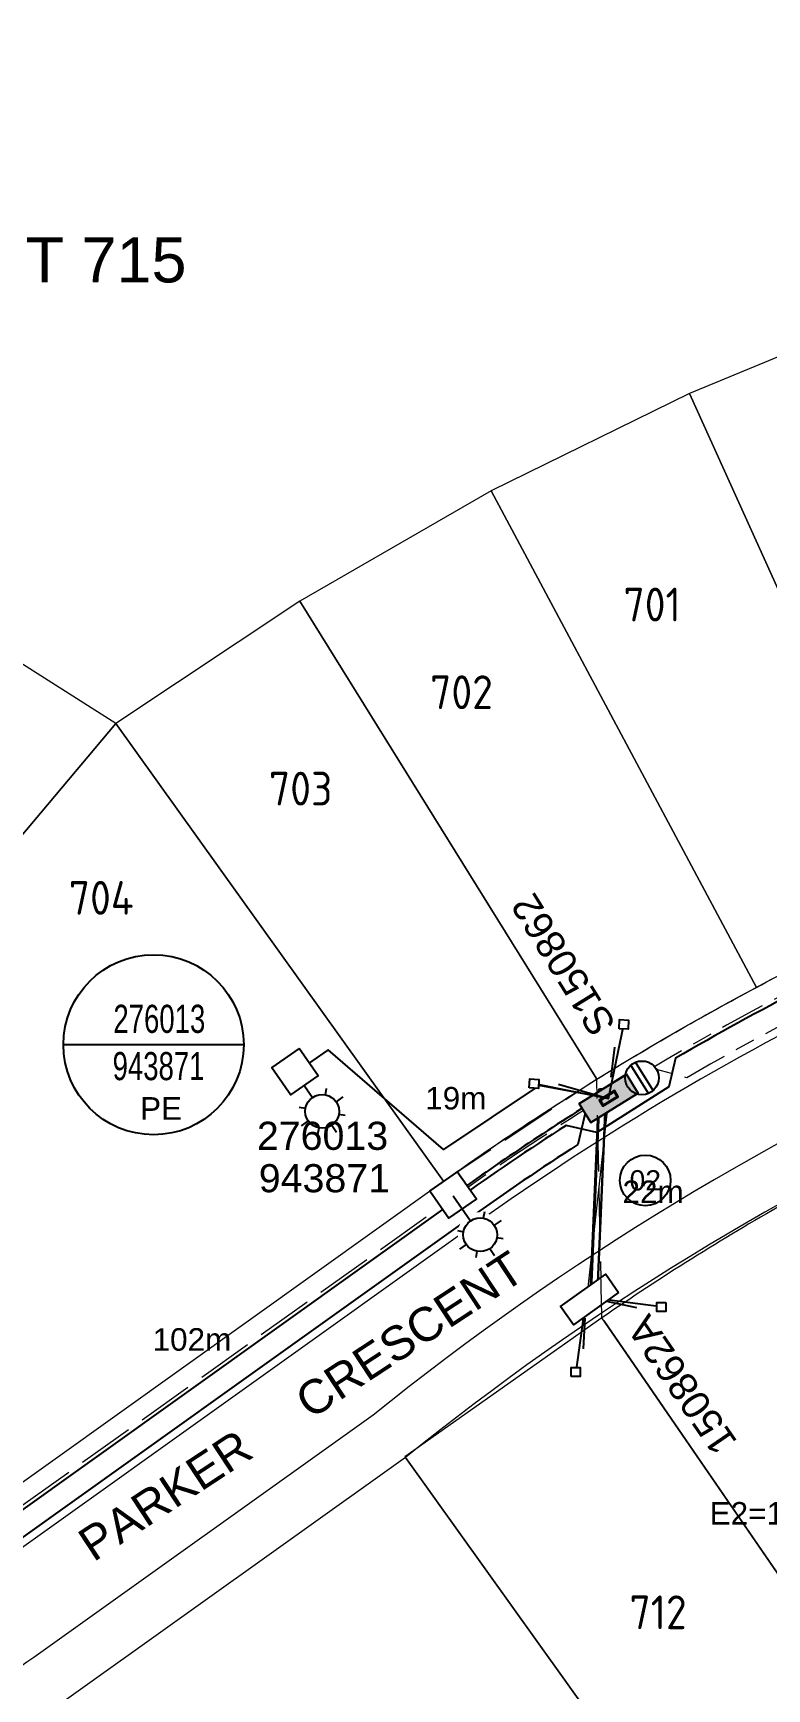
# Model space of a CAD drawing. Header units: metres. Extents: x 286940 to 288014, y 6148948 to 6150082.
# Drawn here: x 287075.9 to 287141, y 6149613.4 to 6149760.5 of the extents above; entities that cross this region are included whole.
import ezdxf
from ezdxf.enums import TextEntityAlignment as Align

# ---------------------------------------------------------------- set-up
doc = ezdxf.new("R2010")
doc.units = ezdxf.units.M
doc.linetypes.add('Cable Exist UG', pattern=[8.2, 4, -1.2, 1.8, -1.2])
doc.linetypes.add('IE Trench LV', pattern=[6.5, 5, -1.5])
doc.layers.get('0').update_dxf_attribs({"color": 6})
for name, color, linetype, lineweight in [('_User Kerbs', 2, 'Continuous', 5), ('_User Stage 6 Trench', 255, 'Continuous', 5), ('Cadastre Developer_SP_NEW', 2, 'Continuous', 5), ('Cadastre Roads_SP_NEW', 251, 'Continuous', 5)]:
    doc.layers.add(name, color=color, linetype=linetype, lineweight=lineweight)
for name, color, linetype in [('_User Stage 6 Lots', 7, 'Continuous'), ('_User Stage 6 LV', 7, 'Continuous'), ('_User Stage 7 Duct', 7, 'Continuous'), ('Duct_SP_NEW', 2, 'Continuous'), ('Equip_LV_NEW', 2, 'Continuous'), ('Equip_SP_SL_NEW', 2, 'Continuous'), ('Mains_LV_New_R17', 2, 'Continuous'), ('Mains_LV_NEW_T84', 2, 'Continuous'), ('Mains_LV_NEW_T94', 2, 'Continuous'), ('Notes', 7, 'Continuous'), ('Notes_LV_MISC', 7, 'Continuous'), ('Notes_SL_MISC', 7, 'Continuous'), ('Notes_SP_MISC', 7, 'Continuous'), ('Notes_SP_NEW', 2, 'Continuous'), ('Panels_LV_SL_NEW', 2, 'Continuous'), ('Services_SP_NEW', 2, 'Continuous'), ('Services_SP_NEW_UG', 2, 'Continuous'), ('SupportsUG_SP_LV_SL_NEW', 2, 'Continuous'), ('Trench_SP_NEW', 2, 'Continuous')]:
    doc.layers.add(name, color=color, linetype=linetype)
doc.styles.add('iecARIAL', font='arial.ttf', dxfattribs={"height": 2})
doc.styles.add('LotNum', font='isocp.shx', dxfattribs={"height": 1.8})
doc.styles.add('POLE_LABEL', font='arial.ttf')
doc.styles.add('RoadName', font='arial.ttf', dxfattribs={"height": 2.5})
doc.styles.add('SL_LABEL', font='arial.ttf', dxfattribs={"height": 2.5})
doc.styles.get("Standard").update_dxf_attribs({"font": 'arial.ttf'})
doc.linetypes.add('Cable 1', pattern='A,7,-3,["//",Standard,S=1.5,R=0,X=-2.1,Y=-0.7],-0.001', length=10.001)
doc.linetypes.add('Cable 5', pattern='A,10,-1,["o",Standard,S=2,R=0,X=-1,Y=-0.7],-1e-05,["o",Standard,S=2,R=0,X=-0.2,Y=-0.7],-1.2', length=12.20001)
doc.linetypes.add('Cable New UG', pattern='A,7,-0.25,["x",Standard,S=2,R=0,X=0.2,Y=-0.8],-2.1', length=9.35)
doc.linetypes.add('IE Trench HV', pattern='A,7,-0.2,["/",Standard,S=3,R=0,X=0.6,Y=-1.4],-2.5', length=9.7)

# ---------------------------------------------------------------- blocks, each defined once
blk = doc.blocks.new('DUCT_INDICATOR')
blk.add_circle((0, 0), 2.25)
blk.add_attdef('CODE', text='', height=1.8).set_placement((0, 0), align=Align.MIDDLE_CENTER)
at = {"flags": 1}
blk.add_attdef('Z', (0, 0), '', height=0.2, dxfattribs=at)
blk = doc.blocks.new('*U91')
for tag, height, flags, p in [('ASSET_NUM', 2.5, 8, (2, 4)), ('STREET_CODE', 0.2, 9, (1.5, 2))]:
    blk.add_attdef(tag, text='', height=height, dxfattribs=dict(flags=flags)).set_placement(p, align=Align.MIDDLE_LEFT)
blk.add_wipeout([(-2.47, 0.99), (2.47, 0.99), (2.47, -0.99), (-2.47, -0.99)])
at = {"lineweight": -3}
blk.add_lwpolyline([(-2.47, 0.99), (2.47, 0.99), (2.47, -0.99), (-2.47, -0.99)], close=True, dxfattribs=at)
for tag, flags, p in [('OWNED_BY', 9, (1.5, 1.8)), ('OPERATED_BY', 9, (1.5, 1.6)), ('MAINTAINED_BY', 9, (1.5, 1.4)), ('STATE', 9, (1.5, 1.2)), ('SUPPORT_TYPE', 9, (1.5, 1)), ('SUBURB', 9, (1.5, 0.2)), ('STREETNAME', 9, (1.5, 0)), ('USAGE', 9, (1.5, 0.8)), ('LEGEND', 9, (1.5, 0.6)), ('PARENT', 9, (1.5, 0.4)), ('Z', 1, (1.5, -0.6)), ('LOCATION', 9, (1.5, -0.2)), ('NOTES', 9, (1.5, -0.4))]:
    blk.add_attdef(tag, text='', height=0.2, dxfattribs=dict(flags=flags)).set_placement(p, align=Align.MIDDLE_LEFT)
blk = doc.blocks.new('*U89')
for tag, p, flags in [('OPERATED_BY', (0.87, -3.08), 9), ('ACTUAL_STATUS', (0.9, -2.61), 9), ('MAINTAINED_BY', (0.89, -2.84), 9), ('ORIENTATION', (0.87, -3.62), 9), ('STATE', (0.86, -4.31), 9), ('SWITCH_TYPE', (0.86, -4.56), 9), ('OWNED_BY', (0.88, -3.37), 9), ('USAGE', (0.88, -3.86), 9), ('NOTES', (0.88, -4.06), 1), ('Z', (0.87, -5.06), 9), ('LEGEND', (0.87, -4.82), 9)]:
    blk.add_attdef(tag, p, '', height=0.2, dxfattribs=dict(flags=flags))
blk.add_wipeout([(-1.06, 1.06), (-1.18, 0.92), (-1.29, 0.76), (-1.37, 0.59), (-1.43, 0.42), (-1.48, 0.23), (-1.49, 0.05), (-1.49, -0.14), (-1.46, -0.33), (-1.41, -0.51), (-1.33, -0.68), (-1.24, -0.84), (-1.12, -0.99), (-0.99, -1.12), (-0.84, -1.24), (-0.68, -1.33), (-0.51, -1.41), (-0.33, -1.46), (-0.14, -1.49), (0.05, -1.49), (0.23, -1.48), (0.42, -1.43), (0.59, -1.37), (0.76, -1.29), (0.92, -1.18), (1.06, -1.06), (1.18, -0.92), (1.29, -0.76), (1.37, -0.59), (1.43, -0.42), (1.48, -0.23), (1.49, -0.05), (1.49, 0.14), (1.46, 0.33), (1.41, 0.51), (1.33, 0.68), (1.24, 0.84), (1.12, 0.99), (0.99, 1.12), (0.84, 1.24), (0.68, 1.33), (0.51, 1.41), (0.33, 1.46), (0.14, 1.49), (-0.05, 1.49), (-0.23, 1.48), (-0.42, 1.43), (-0.59, 1.37), (-0.76, 1.29), (-0.92, 1.18)])
for p, q in [((-0.25, -1.48), (-0.25, 1.48)), ((0.25, -1.48), (0.25, 1.48))]:
    blk.add_line(p, q)
blk.add_circle((0, 0), 1.5)
at = {"flags": 9}
blk.add_attdef('TYPE', text='', height=0.2, dxfattribs=at).set_placement((0.88, -1.45), align=Align.MIDDLE_LEFT)
for tag, p in [('OPERATING_VOLTAGE', (0.89, -1.82)), ('NO_PHASES', (0.88, -2.1)), ('CONSTRUCTED_VOLTAGE', (0.89, -2.37))]:
    blk.add_attdef(tag, p, '', height=0.2, dxfattribs=at)
blk = doc.blocks.new('PANEL_NEW')
at = {"layer": 'Panels_LV_SL_NEW'}
h = blk.add_hatch(color=256, dxfattribs=at)
h.paths.add_polyline_path([(-0.8, -0.32), (0.8, -0.32), (0.8, 0.32), (-0.8, 0.32)])
h.paths.add_polyline_path([(-0.72, 0.24), (0.72, 0.24), (0.72, -0.24), (-0.72, -0.24)], flags=16)
for points in [[(-0.8, -0.32), (0.8, -0.32), (0.8, 0.32), (-0.8, 0.32)], [(-0.72, -0.24), (0.72, -0.24), (0.72, 0.24), (-0.72, 0.24)]]:
    blk.add_lwpolyline(points, close=True)
blk.add_attdef('PARENT', (1.52, -2.43), '', height=2.5, rotation=90)
for tag, flags, p in [('CONNECTOR_TYPE', 9, (1.5, 0)), ('CONSTRUCTED_VOLTAGE', 9, (1.5, -0.2)), ('OPERATING_VOLTAGE', 9, (1.5, -0.6)), ('ORIENTATION', 9, (1.5, -0.8)), ('OWNED_BY', 9, (1.5, -1)), ('OPERATED_BY', 9, (1.5, -1.2)), ('NO_PHASES', 9, (1.5, -0.4)), ('MAINTAINED_BY', 9, (1.5, -1.4)), ('STATE', 9, (1.5, -1.6)), ('Z', 1, (1.5, -2.2)), ('USAGE', 9, (1.5, -1.8)), ('NOTES', 9, (1.5, -2))]:
    blk.add_attdef(tag, text='', height=0.2, dxfattribs=dict(flags=flags)).set_placement(p, align=Align.MIDDLE_LEFT)
blk = doc.blocks.new('*U64')
blk.add_blockref('*U91', (0, 2.01))
for tag, flags, p in [('OPERATED_BY', 9, (1.5, -0.4)), ('STATE', 9, (1.5, -0.8)), ('SUPPORT_TYPE', 9, (1.5, -1)), ('MAINTAINED_BY', 9, (1.5, -0.6)), ('USAGE', 9, (1.5, -1.2)), ('LEGEND', 9, (1.5, -1.4)), ('SUBURB', 9, (1.5, -1.8)), ('STREETNAME', 9, (1.5, -2)), ('Z', 1, (1.5, -2.6)), ('PARENT', 9, (1.5, -1.6)), ('LOCATION', 9, (1.5, -2.2)), ('NOTES', 9, (1.5, -2.4))]:
    blk.add_attdef(tag, text='', height=0.2, dxfattribs=dict(flags=flags)).set_placement(p, align=Align.MIDDLE_LEFT)
for name, p in [('*U89', (3.47, 2.01)), ('PANEL_NEW', (0, 2.01))]:
    blk.add_blockref(name, p)
for tag, height, flags, p in [('ASSET_NUM', 2.5, 8, (2, 4.78)), ('STREET_CODE', 0.2, 9, (1.5, 0)), ('OWNED_BY', 0.2, 9, (1.5, -0.2))]:
    blk.add_attdef(tag, text='', height=height, dxfattribs=dict(flags=flags)).set_placement(p, align=Align.MIDDLE_LEFT)
blk = doc.blocks.new('CCP_NEW')
for tag, flags, p in [('CCP_TYPE', 9, (1.5, 0)), ('ORIENTATION', 9, (1.5, -0.2)), ('STATE', 9, (1.5, -1)), ('OWNED_BY', 9, (1.5, -1.2)), ('OPERATED_BY', 9, (1.5, -1.4)), ('USAGE', 9, (1.5, -0.4)), ('LEGEND', 9, (1.5, -0.6)), ('LIFE_SUPPORT', 9, (1.5, -0.8)), ('OPERATING_VOLTAGE', 9, (1.5, -1.8)), ('CONSTRUCTED_VOLTAGE', 9, (1.5, -2)), ('Z', 1, (1.5, -2.4)), ('MAINTAINED_BY', 9, (1.5, -1.6)), ('NUMBER_OF_PHASES', 9, (1.5, -2.2))]:
    blk.add_attdef(tag, text='', height=0.2, dxfattribs=dict(flags=flags)).set_placement(p, align=Align.MIDDLE_LEFT)
blk.add_wipeout([(0, 0.57), (0.57, 0), (0, -0.57), (-0.57, 0)])
blk.add_lwpolyline([(-0.57, 0), (0, 0.57), (0.57, 0), (0, -0.57), (-0.57, 0)])
blk = doc.blocks.new('COLUMN_NEW')
for tag, flags, p in [('Z', 1, (1.5, -2.8)), ('NOTES', 9, (1.5, -2.4)), ('LABEL_ALIGNMENT', 9, (1.5, -2.6))]:
    blk.add_attdef(tag, text='', height=0.2, dxfattribs=dict(flags=flags)).set_placement(p, align=Align.MIDDLE_LEFT)
blk.add_wipeout([(-1.485, -1.485), (1.485, -1.485), (1.485, 1.485), (-1.485, 1.485)])
at = {"lineweight": -3}
blk.add_lwpolyline([(-1.485, -1.485), (1.485, -1.485), (1.485, 1.485), (-1.485, 1.485)], close=True, dxfattribs=at)
for tag, height, flags, p in [('ASSET_NUM', 2.5, 8, (2, 2)), ('STREET_CODE', 0.2, 9, (1.5, 0)), ('OWNED_BY', 0.2, 9, (1.5, -0.4)), ('OPERATED_BY', 0.2, 9, (1.5, -0.6)), ('STATE', 0.2, 9, (1.5, -1)), ('COLUMN_TYPE', 0.2, 9, (1.5, -0.2)), ('USAGE', 0.2, 9, (1.5, -1.2)), ('MAINTAINED_BY', 0.2, 9, (1.5, -0.8)), ('LEGEND', 0.2, 9, (1.5, -1.4)), ('SUBURB', 0.2, 9, (1.5, -1.8)), ('STREETNAME', 0.2, 9, (1.5, -2)), ('PARENT', 0.2, 9, (1.5, -1.6)), ('LOCATION', 0.2, 9, (1.5, -2.2))]:
    blk.add_attdef(tag, text='', height=height, dxfattribs=dict(flags=flags)).set_placement(p, align=Align.MIDDLE_LEFT)
at = {"style": 'POLE_LABEL', "flags": 9}
blk.add_attdef('STRUCTURE_PLANT_NUMBER', text='', height=0.2, dxfattribs=at).set_placement((1.5, 0.242), align=Align.MIDDLE_LEFT)
blk = doc.blocks.new('SL_LANTERN_NEW')
blk.add_line((0, 0), (0, 0))
for tag, p, flags in [('Z', (0, 0), 1), ('OPERATED_BY', (0, -9.61), 9)]:
    blk.add_attdef(tag, p, '', height=0.2, dxfattribs=dict(flags=flags))
at = {"style": 'SL_LABEL', "flags": 9}
blk.add_attdef('STREET_CODE', text='', height=0.2, dxfattribs=at).set_placement((0, -0.2), align=Align.MIDDLE_LEFT)
for tag, height, flags, p in [('CONSTRUCTED_VOLTAGE', 0.2, 9, (0, -0.4)), ('CONTROL_TYPE', 0.2, 9, (0, -0.6)), ('OPERATING_VOLTAGE', 0.2, 9, (0, -1.4)), ('LANTERN_PURPOSE', 0.2, 9, (0, -0.8)), ('LANTERN_TYPE', 0.2, 9, (0, -1)), ('NO_PHASES', 0.2, 9, (0, -1.2)), ('ORIENTATION', 0.2, 9, (0, -1.6)), ('OWNED_BY', 0.2, 9, (0, -1.8)), ('STATE', 0.2, 9, (0, -2)), ('CEXIST', 0.2, 9, (0, -2.4)), ('CNEW', 0.2, 9, (0, -2.6)), ('CNUMBER', 0.2, 9, (0, -2.8)), ('CREMOVE', 0.2, 9, (0, -3)), ('USAGE', 0.2, 9, (0, -2.2)), ('LNUMBER', 2.5, 8, (1.2, -2.8)), ('CREPLACE', 0.2, 9, (0, -3.2)), ('LKINGHEIGHT', 0.2, 9, (0, -3.4)), ('LBRACKET', 0.2, 9, (0, -3.6)), ('LBRACKETVOCAB', 0.2, 9, (0, -3.8)), ('LCATEGORY', 0.2, 9, (0, -4)), ('LCHARGE1', 0.2, 9, (0, -4.2)), ('LCHARGE1PERCENT', 0.2, 9, (0, -4.4)), ('LCHARGE2', 0.2, 9, (0, -4.6)), ('LCHARGE2PERCENT', 0.2, 9, (0, -4.8)), ('LCHARGE3', 0.2, 9, (0, -5)), ('LCHARGE3PERCENT', 0.2, 9, (0, -5.2)), ('LEXIST', 0.2, 9, (0, -5.4)), ('LLAMP', 0.2, 9, (0, -5.6)), ('LLAMPVOCAB', 0.2, 9, (0, -5.8)), ('LMAST', 0.2, 9, (0, -6)), ('LMASTVOCAB', 0.2, 9, (0, -6.2)), ('LNEW', 0.2, 9, (0, -6.4)), ('LANTNUMBER', 0.2, 9, (0, -6.6)), ('LOUTREACH', 0.2, 9, (0, -7)), ('LOUTREACHVOCAB', 0.2, 9, (0, -7.2)), ('LRATECODE', 0.2, 9, (0, -7.4)), ('SUBURB', 0.2, 9, (0, -8.6)), ('STREETNAME', 0.2, 9, (0, -8.8)), ('LREMOVE', 0.2, 9, (0, -7.6)), ('LREPLACE', 0.2, 9, (0, -7.8)), ('LTYPE', 0.2, 9, (0, -8)), ('LTYPEVOCAB', 0.2, 9, (0, -8.2)), ('LEGEND', 0.2, 9, (0, -8.4)), ('LOCATION', 0.2, 9, (0, -9)), ('NOTES', 0.2, 9, (0, -9.2)), ('MAINTAINED_BY', 0.2, 9, (0, -9.86))]:
    blk.add_attdef(tag, text='', height=height, dxfattribs=dict(flags=flags)).set_placement(p, align=Align.MIDDLE_LEFT)
blk.add_wipeout([(0, 6.47), (1.46, 5.68), (2.25, 4.22), (1.46, 2.76), (0, 1.86), (-1.46, 2.76), (-2.25, 4.22), (-1.46, 5.68)])
for p, q in [((0, 5.72), (0, 6.47)), ((-1.46, 5.68), (-1.06, 5.28)), ((1.46, 5.68), (1.06, 5.28)), ((-2.25, 4.22), (-1.5, 4.22)), ((-1.46, 2.76), (-1.06, 3.16)), ((1.46, 2.76), (1.06, 3.16)), ((1.5, 4.22), (2.25, 4.22)), ((0, 0), (0, 2.72))]:
    blk.add_line(p, q)
blk.add_circle((0, 4.22), 1.5)
at = {"style": 'SL_LABEL', "flags": 8}
blk.add_attdef('ASSET_NUM', text='', height=2.5, dxfattribs=at).set_placement((2, 2), align=Align.MIDDLE_LEFT)
blk = doc.blocks.new('SLANTERN_NUM_NEW')
blk.add_line((0, 0), (8, 0))
at = {"flags": 1}
blk.add_attdef('Z', (0, 0), '', height=0.2, dxfattribs=at)
blk.add_wipeout([(-0.31, 10), (-0.94, 9.96), (-1.57, 9.88), (-2.18, 9.76), (-2.79, 9.61), (-3.39, 9.41), (-3.97, 9.18), (-4.54, 8.91), (-5.09, 8.61), (-5.62, 8.27), (-6.13, 7.91), (-6.62, 7.5), (-7.07, 7.07), (-7.5, 6.62), (-7.91, 6.13), (-8.27, 5.62), (-8.61, 5.09), (-8.91, 4.54), (-9.18, 3.97), (-9.41, 3.39), (-9.61, 2.79), (-9.76, 2.18), (-9.88, 1.57), (-9.96, 0.94), (-10, 0.31), (-10, -0.31), (-9.96, -0.94), (-9.88, -1.57), (-9.76, -2.18), (-9.61, -2.79), (-9.41, -3.39), (-9.18, -3.97), (-8.91, -4.54), (-8.61, -5.09), (-8.27, -5.62), (-7.91, -6.13), (-7.5, -6.62), (-7.07, -7.07), (-6.62, -7.5), (-6.13, -7.91), (-5.62, -8.27), (-5.09, -8.61), (-4.54, -8.91), (-3.97, -9.18), (-3.39, -9.41), (-2.79, -9.61), (-2.18, -9.76), (-1.57, -9.88), (-0.94, -9.96), (-0.31, -10), (0.31, -10), (0.94, -9.96), (1.57, -9.88), (2.18, -9.76), (2.79, -9.61), (3.39, -9.41), (3.97, -9.18), (4.54, -8.91), (5.09, -8.61), (5.62, -8.27), (6.13, -7.91), (6.62, -7.5), (7.07, -7.07), (7.5, -6.62), (7.91, -6.13), (8.27, -5.62), (8.61, -5.09), (8.91, -4.54), (9.18, -3.97), (9.41, -3.39), (9.61, -2.79), (9.76, -2.18), (9.88, -1.57), (9.96, -0.94), (10, -0.31), (10, 0.31), (9.96, 0.94), (9.88, 1.57), (9.76, 2.18), (9.61, 2.79), (9.41, 3.39), (9.18, 3.97), (8.91, 4.54), (8.61, 5.09), (8.27, 5.62), (7.91, 6.13), (7.5, 6.62), (7.07, 7.07), (6.62, 7.5), (6.13, 7.91), (5.62, 8.27), (5.09, 8.61), (4.54, 8.91), (3.97, 9.18), (3.39, 9.41), (2.79, 9.61), (2.18, 9.76), (1.57, 9.88), (0.94, 9.96), (0.31, 10)])
at = {"linetype": 'Continuous'}
blk.add_line((8, 0), (-8, 0), dxfattribs=at)
blk.add_circle((0, 0), 8, dxfattribs=at)
at = {"width": 0.7}
for tag, p in [('SNUMBER', (0.51, 1.05)), ('CNUMBER', (0.44, -3.15))]:
    blk.add_attdef(tag, text='', height=2.5, dxfattribs=at).set_placement(p, align=Align.CENTER)
at = {"layer": 'Notes_LV_MISC', "linetype": 'Continuous', "insert": (-1.2, -4.66), "char_height": 2, "attachment_point": 1, "style": 'iecARIAL'}
blk.add_mtext_dynamic_manual_height_columns('PE', width=8.5143, gutter_width=10, heights=[0], dxfattribs=at)
blk = doc.blocks.new('*U14')
blk.add_hatch(color=256).paths.add_polyline_path([(-2.475, 3), (-2.475, 1.02), (2.475, 1.02), (2.475, 3)])
blk.add_lwpolyline([(-2.475, 1.02), (2.475, 1.02), (2.475, 3), (-2.475, 3)], close=True)
at = {"style": 'iecARIAL', "flags": 8}
blk.add_attdef('ASSET_NUM', (1.5, 3.5), '', height=2.5, dxfattribs=at)
for tag, p, flags in [('OWNED_BY', (0, -0.2), 9), ('STATE', (0, -0.4), 9), ('SUPPORT_TYPE', (0, -0.6), 9), ('USAGE', (0, -0.8), 9), ('LEGEND', (0, -1), 9), ('LOCATION', (0, -1.2), 9), ('NOTES', (0, -1.4), 9), ('PARENT', (0, -1.6), 9), ('STREETNAME', (0, -1.8), 9), ('SUBURB', (0, -2), 1)]:
    blk.add_attdef(tag, p, '', height=0.2, dxfattribs=dict(flags=flags))
blk = doc.blocks.new('*U15')
for tag, flags, p in [('STREETNAME', 9, (1.5, 0)), ('Z', 1, (1.5, -0.6)), ('LOCATION', 9, (1.5, -0.2)), ('NOTES', 9, (1.5, -0.4))]:
    blk.add_attdef(tag, text='', height=0.2, dxfattribs=dict(flags=flags)).set_placement(p, align=Align.MIDDLE_LEFT)
blk.add_wipeout([(-2.47, 3), (2.47, 3), (2.47, 1.02), (-2.47, 1.02)])
at = {"lineweight": -3}
blk.add_lwpolyline([(-2.47, 3), (2.47, 3), (2.47, 1.02), (-2.47, 1.02)], close=True, dxfattribs=at)
for tag, height, flags, p in [('ASSET_NUM', 2.5, 8, (2, 4)), ('STREET_CODE', 0.2, 9, (1.5, 2)), ('OWNED_BY', 0.2, 9, (1.5, 1.8)), ('OPERATED_BY', 0.2, 9, (1.5, 1.6)), ('MAINTAINED_BY', 0.2, 9, (1.5, 1.4)), ('STATE', 0.2, 9, (1.5, 1.2)), ('SUPPORT_TYPE', 0.2, 9, (1.5, 1)), ('SUBURB', 0.2, 9, (1.5, 0.2)), ('USAGE', 0.2, 9, (1.5, 0.8)), ('LEGEND', 0.2, 9, (1.5, 0.6)), ('PARENT', 0.2, 9, (1.5, 0.4))]:
    blk.add_attdef(tag, text='', height=height, dxfattribs=dict(flags=flags)).set_placement(p, align=Align.MIDDLE_LEFT)

msp = doc.modelspace()

# ---------------------------------------------------------------- linework, layer by layer
at = {"layer": '_User Stage 6 Lots', "lineweight": 0}
msp.add_lwpolyline([(287154.75705, 6149682.90377, -0.016318213), (287169.86274, 6149689.15341), (287152.26568, 6149735.95453), (287134.14483, 6149728.45743)], format="xyb", close=True, dxfattribs=at)
at = {"layer": '_User Stage 6 Trench', "linetype": 'Cable Exist UG'}
msp.add_lwpolyline([(287195.18392, 6149695.18666), (287190.58756, 6149694.16659, 0.018762189), (287172.25715, 6149688.24035), (287170.45994, 6149687.56475, 0.048761551), (287126.9862, 6149666.17551, 0.048761551)], format="xyb", dxfattribs=at)
at = {"layer": '_User Stage 7 Duct', "lineweight": 0}
for p, q in [((287125.27885, 6149647.41369), (287126.10555, 6149666.66846)), ((287125.99819, 6149647.38281), (287126.82488, 6149666.63758)), ((287126.10555, 6149666.66846), (287126.46522, 6149666.65302)), ((287126.82488, 6149666.63758), (287126.46522, 6149666.65302)), ((287125.27885, 6149647.41369), (287125.63852, 6149647.39825)), ((287125.99819, 6149647.38281), (287125.63852, 6149647.39825))]:
    msp.add_line(p, q, dxfattribs=at)
at = {"layer": 'Cadastre Developer_SP_NEW', "color": 2, "lineweight": 0}
for points in [[(287154.75705, 6149682.90377), (287134.14483, 6149728.45743), (287116.55186, 6149719.79471), (287140.0911, 6149675.68227, -0.016317407), (287154.75705, 6149682.90377, 0.001627854)], [(287126.5434, 6149646.08093), (287147.86739, 6149615.03752), (287161.47814, 6149623.3491), (287142.52471, 6149656.46236, 0.020508236), (287126.37907, 6149646.32016, 3.221964557)], [(287120.86183, 6149578.61247), (287127.50315, 6149596.91362), (287130.15501, 6149604.22122), (287108.93585, 6149633.89928), (287078.65286, 6149612.24761, 0.208293837), (287068.04403, 6149595.87009), (287066.77629, 6149586.41455)]]:
    msp.add_lwpolyline(points, format="xyb", dxfattribs=at)
msp.add_lwpolyline([(287108.93585, 6149633.89928), (287130.15501, 6149604.22122), (287147.86739, 6149615.03752), (287126.37907, 6149646.32016), (287108.8942, 6149633.95754)], dxfattribs=at)
at = {"layer": 'Duct_SP_NEW'}
for p, q in [((287126.20546, 6149666.66417), (287125.37876, 6149647.4094)), ((287126.72498, 6149666.64187), (287125.89828, 6149647.3871)), ((287126.20546, 6149666.66417), (287126.46522, 6149666.65302)), ((287126.72498, 6149666.64187), (287126.46522, 6149666.65302)), ((287125.37876, 6149647.4094), (287125.63852, 6149647.39825)), ((287125.89828, 6149647.3871), (287125.63852, 6149647.39825))]:
    msp.add_line(p, q, dxfattribs=at)
at = {"layer": 'Mains_LV_New_R17', "linetype": 'Cable 5', "flags": 128}
msp.add_lwpolyline([(287126.7017, 6149666.23441, 0.016286483), (287113.19845, 6149657.2305), (287113.17907, 6149657.21664)], format="xyb", dxfattribs=at)
at = {"layer": 'Mains_LV_NEW_T94', "color": 2, "linetype": 'Cable 1', "lineweight": 0, "ltscale": 0.5}
msp.add_lwpolyline([(287125.07798, 6149648.21428), (287126.98803, 6149665.81559, 0.011172051), (287126.98803, 6149665.81559), (287126.98803, 6149665.81559)], format="xyb", dxfattribs=at)
at = {"layer": 'Notes_LV_MISC', "color": 7, "linetype": 'Cable Exist UG', "lineweight": 0, "flags": 128}
msp.add_lwpolyline([(287199.09061, 6149760.47325), (287191.75957, 6149758.57974), (287207.64337, 6149696.0828, 0.079442381), (287133.90794, 6149667.65245), (287131.23434, 6149668.39415), (287127.91796, 6149666.35858)], format="xyb", dxfattribs=at)
at = {"layer": 'Notes_SP_MISC', "lineweight": 0}
for p, q in [((287125.27885, 6149647.41377), (287126.10939, 6149666.66002)), ((287125.99818, 6149647.38273), (287126.82872, 6149666.62898)), ((287126.10939, 6149666.66002), (287126.46906, 6149666.6445)), ((287126.82872, 6149666.62898), (287126.46906, 6149666.6445)), ((287125.27885, 6149647.41377), (287125.63852, 6149647.39825)), ((287125.99818, 6149647.38273), (287125.63852, 6149647.39825))]:
    msp.add_line(p, q, dxfattribs=at)
at = {"layer": 'Services_SP_NEW_UG', "color": 2, "flags": 128}
msp.add_lwpolyline([(287131.6477, 6149647.28624), (287124.97989, 6149648.15934), (287124.05553, 6149641.51053)], dxfattribs=at)
at = {"layer": 'Trench_SP_NEW', "linetype": 'IE Trench LV', "flags": 128}
msp.add_lwpolyline([(287129.49356, 6149647.2057), (287124.97989, 6149648.15934), (287124.7183, 6149643.57294)], dxfattribs=at)

# ---------------------------------------------------------------- block references
at = {"layer": 'Notes_SL_MISC', "linetype": 'Cable 5'}
ref = msp.add_blockref('SL_LANTERN_NEW', (287099.15185, 6149668.13868), dxfattribs=dict(at, rotation=214.639091283349))
ref.add_attrib('ASSET_NUM', '276013', dxfattribs={"layer": '0', "height": 2.5, "style": 'SL_LABEL'}).set_placement((287081.72744, 6149673.46073), align=Align.MIDDLE_LEFT)
at = {"layer": 'Notes_SP_NEW', "linetype": 'IE Trench LV'}
msp.add_blockref('DUCT_INDICATOR', (287130.22971, 6149658.53605), dxfattribs=at).add_auto_attribs({'CODE': '02'})

# ---------------------------------------------------------------- texts
at = {"layer": 'Cadastre Developer_SP_NEW', "color": 2, "linetype": 'IE Trench LV', "insert": (287041.38205, 6149742.32378), "char_height": 4, "attachment_point": 1, "style": 'iecARIAL'}
msp.add_mtext_dynamic_manual_height_columns('RESIDUE LOT 715', width=67.8623725, gutter_width=10, heights=[0], dxfattribs=at)
at = {"layer": 'Notes_LV_MISC', "linetype": 'Cable New UG', "char_height": 2, "attachment_point": 1, "style": 'iecARIAL'}
for s, width, heights, insert in [('19m', 2, [0], (287110.69526, 6149666.83375)), ('22m', 4.365633, [0], (287128.20657, 6149658.52219)), ('102m', 4.365633, [0], (287086.50059, 6149645.40055)), ('E2=11.5V', 20.1117326, [9.50318], (287135.94273, 6149629.9486))]:
    msp.add_mtext_dynamic_manual_height_columns(s, width=width, gutter_width=10, heights=heights, dxfattribs=dict(at, insert=insert))

# ---------------------------------------------------------------- next in the draw order: linework, layer by layer
at = {"layer": 'Cadastre Developer_SP_NEW', "color": 2, "lineweight": 0}
msp.add_lwpolyline([(287071.9068, 6149629.55184), (287045.58409, 6149654.28612), (287083.24553, 6149699.12411), (287040.42526, 6149726.33969), (287008.75292, 6149730.90725), (286998.99903, 6149663.48729), (287032.13121, 6149658.69394), (287066.93093, 6149625.9942), (287071.9068, 6149629.55184)], dxfattribs=at)
for points in [[(287140.0911, 6149675.68227), (287116.55223, 6149719.79489), (287099.56131, 6149710.00303), (287125.92735, 6149667.51968, -0.016320431), (287140.09113, 6149675.68223, -0.250113491)], [(287125.92735, 6149667.51968), (287099.56131, 6149710.00303), (287083.24553, 6149699.12411), (287112.32609, 6149658.45074, -0.016317407), (287125.92735, 6149667.51968, -2.801390128)]]:
    msp.add_lwpolyline(points, format="xyb", dxfattribs=at)
msp.add_lwpolyline([(287112.32609, 6149658.45074), (287083.24553, 6149699.12411), (287045.58409, 6149654.28612), (287071.9068, 6149629.55184)], close=True, dxfattribs=at)
at = {"layer": 'Mains_LV_NEW_T84', "color": 2, "linetype": 'Cable New UG', "flags": 128}
msp.add_lwpolyline([(287127.02652, 6149665.81142), (287124.88137, 6149664.49474), (287124.23341, 6149661.71188, 0.011743168), (287114.65239, 6149655.19676), (287066.67712, 6149620.89551, 0.206294465), (287054.80948, 6149601.51361), (287052.5687, 6149585.98009), (287050.30364, 6149584.2861), (287049.94946, 6149581.83085)], format="xyb", dxfattribs=at)
at = {"layer": 'Notes_SL_MISC', "linetype": 'Cable 5', "ltscale": 0.5}
msp.add_lwpolyline([(287127.02652, 6149665.81142), (287120.80883, 6149666.95627), (287112.33057, 6149661.27451), (287102.09186, 6149670.1268), (287099.17197, 6149668.10956)], dxfattribs=at)

# ---------------------------------------------------------------- next in the draw order: texts
at = {"layer": 'Cadastre Developer_SP_NEW', "color": 2, "lineweight": 0, "char_height": 3, "width": 8.6113974, "attachment_point": 2, "style": 'LotNum', "bg_fill": 3, "box_fill_scale": 1.5, "bg_fill_color": 256, "bg_fill_true_color": 13158600, "bg_fill_transparency": 0}
for s, insert in [('701', (287130.83803, 6149711.19775)), ('702', (287113.91784, 6149703.4065)), ('703', (287099.64392, 6149694.84215)), ('704', (287081.94426, 6149685.13589)), ('712', (287131.36738, 6149621.65536))]:
    msp.add_mtext(s, dxfattribs=dict(at, insert=insert))

# ---------------------------------------------------------------- next in the draw order: linework, layer by layer
at = {"layer": '_User Kerbs', "color": 251, "linetype": 'Continuous', "flags": 128}
for points in [[(287186.94941, 6149746.37934), (287186.94941, 6149746.37934), (287198.20499, 6149703.6091, -0.408810043), (287191.09776, 6149691.16223, 0.086437931), (287115.07711, 6149654.60304), (287074.65782, 6149625.70414), (287069.5582, 6149622.05802, 0.061215881), (287063.13557, 6149616.90133, 0.047074233), (287059.88129, 6149612.86002, 0.110883106), (287055.53196, 6149601.40906), (287043.87262, 6149520.58426, 0.022607086), (287043.65787, 6149518.40123, 0.02259159), (287043.64104, 6149516.20921, 0.02259159)], [(287224.33512, 6149689.48949), (287224.33512, 6149689.48949, 0.134127199), (287106.0713, 6149637.66581), (287075.96699, 6149616.14189, 0.207998166), (287063.36872, 6149596.58903), (287052.32468, 6149519.36183, 0.045171645), (287052.17503, 6149516.52937, 0.045171645)]]:
    msp.add_lwpolyline(points, format="xyb", dxfattribs=at)
at = {"layer": 'Cadastre Roads_SP_NEW', "color": 2, "flags": 128}
msp.add_lwpolyline([(287038.91436, 6149516.03189, -0.022591595), (287038.93447, 6149518.65111, -0.022607086), (287039.19108, 6149521.25959), (287050.85005, 6149602.08184, -0.110861458), (287055.93485, 6149615.46741, -0.047074233), (287059.74649, 6149620.20089, -0.060157008), (287066.93093, 6149625.9942), (287071.9068, 6149629.55184), (287112.32609, 6149658.45074, -0.086816704), (287190.17223, 6149695.81578), (287193.76663, 6149701.96794), (287211.35252, 6149705.87079), (287217.51048, 6149701.88297), (287220.42214, 6149684.12002, 0.129083287), (287108.93585, 6149633.89928), (287078.65286, 6149612.24761, 0.208293837), (287068.04403, 6149595.87009), (287057.00667, 6149518.68962, 0.045221777), (287056.90171, 6149516.70669), (287038.9046, 6149516.03152)], format="xyb", dxfattribs=at)
at = {"layer": 'Mains_LV_NEW_T84', "color": 2, "linetype": 'Cable New UG', "flags": 128}
msp.add_lwpolyline([(287155.58792, 6149681.08225, 0.026034164), (287132.91417, 6149669.38247), (287132.31119, 6149666.83409), (287125.91805, 6149662.79082), (287123.19637, 6149663.41638, 0.011664051), (287113.48924, 6149656.82375), (287065.51887, 6149622.52599, 0.206240871), (287052.82976, 6149601.79773), (287050.58919, 6149586.26564), (287052.28477, 6149584.01183), (287051.58321, 6149579.14843), (287049.31299, 6149577.41874), (287041.17059, 6149520.97404, 0.045221792), (287040.91295, 6149516.10687, 0.045221792)], format="xyb", dxfattribs=at)
at = {"layer": 'Trench_SP_NEW', "linetype": 'IE Trench LV', "lineweight": 0, "flags": 128}
msp.add_lwpolyline([(287126.99577, 6149666.09961, 0.02032504), (287113.31476, 6149657.0678), (287065.34511, 6149622.77056, 0.206233282), (287052.53281, 6149601.84034), (287040.87366, 6149521.01687, 0.045221792), (287040.61317, 6149516.09562, 0.045221792)], format="xyb", dxfattribs=at)

# ---------------------------------------------------------------- next in the draw order: block references
at = {"layer": 'Notes_SL_MISC', "linetype": 'Cable 5'}
ref = msp.add_blockref('COLUMN_NEW', (287099.13978, 6149668.1956), dxfattribs=dict(at, rotation=214.6394418200893))
ref.add_attrib('ASSET_NUM', '943871', dxfattribs={"layer": '0', "height": 2.5}).set_placement((287081.8967, 6149669.69269), align=Align.MIDDLE_LEFT)
at = {"layer": 'Panels_LV_SL_NEW'}
ref = msp.add_blockref('*U64', (287128.04717, 6149664.10404), dxfattribs=dict(at, rotation=31.82500000000001))
ref.add_attrib('ASSET_NUM', 'S150862', dxfattribs={"layer": '0', "height": 2.5, "rotation": 121.825}).set_placement((287126.64139, 6149671.73126), align=Align.MIDDLE_LEFT)
at = {"layer": 'Services_SP_NEW', "linetype": 'IE Trench HV'}
for p, rotation in [((287131.6477, 6149647.28624), 225.2076728050488), ((287124.05553, 6149641.51053), 45.20767280504877)]:
    msp.add_blockref('CCP_NEW', p, dxfattribs=dict(at, rotation=rotation))
at = {"layer": 'SupportsUG_SP_LV_SL_NEW'}
ref = msp.add_blockref('COLUMN_NEW', (287113.17023, 6149657.229), dxfattribs=dict(at, rotation=214.6394418200894))
ref.add_attrib('ASSET_NUM', '943871', dxfattribs={"layer": '0', "height": 2.5}).set_placement((287095.92715, 6149658.72609), align=Align.MIDDLE_LEFT)

# ---------------------------------------------------------------- next in the draw order: linework, layer by layer
at = {"layer": 'Services_SP_NEW_UG', "color": 2, "flags": 128}
msp.add_lwpolyline([(287120.36602, 6149667.13379), (287126.96063, 6149665.81727), (287128.32702, 6149672.38949)], dxfattribs=at)
at = {"layer": 'Trench_SP_NEW', "linetype": 'IE Trench LV', "flags": 128}
msp.add_lwpolyline([(287122.52074, 6149667.07027), (287126.96063, 6149665.81727), (287127.52798, 6149670.37595)], dxfattribs=at)

# ---------------------------------------------------------------- next in the draw order: block references
at = {"layer": 'Equip_LV_NEW'}
ref = msp.add_blockref('*U15', (287124.11393, 6149649.58456), dxfattribs=dict(at, rotation=215.5639303642099))
ref.add_attrib('ASSET_NUM', '150862A', dxfattribs={"layer": '0', "height": 2.5, "rotation": 124.49}).set_placement((287137.44253, 6149634.58348), align=Align.MIDDLE_LEFT)
at = {"layer": 'Equip_SP_SL_NEW', "linetype": 'IE Trench LV'}
ref = msp.add_blockref('SL_LANTERN_NEW', (287113.1823, 6149657.17208), dxfattribs=dict(at, rotation=214.639091283349))
ref.add_attrib('ASSET_NUM', '276013', dxfattribs={"layer": '0', "height": 2.5, "style": 'SL_LABEL'}).set_placement((287095.7579, 6149662.49413), align=Align.MIDDLE_LEFT)

# ---------------------------------------------------------------- next in the draw order: block references
at = {"layer": 'Notes_SL_MISC'}
msp.add_blockref('SLANTERN_NUM_NEW', (287086.59108, 6149670.58805), dxfattribs=at).add_auto_attribs({'SNUMBER': '276013', 'CNUMBER': '943871'})
at = {"layer": 'Services_SP_NEW', "linetype": 'IE Trench HV', "rotation": 41.3777711585475}
for p in [(287128.32702, 6149672.38949), (287120.36602, 6149667.13379)]:
    msp.add_blockref('CCP_NEW', p, dxfattribs=at)

# ---------------------------------------------------------------- next in the draw order: texts
at = {"layer": 'Notes', "color": 2, "lineweight": 0, "style": 'RoadName'}
msp.add_text('PARKER     CRESCENT', height=3, rotation=33.3332047, dxfattribs=at).set_placement((287081.24952, 6149624.57085))

# ---------------------------------------------------------------- next in the draw order: linework, layer by layer
at = {"layer": 'Trench_SP_NEW', "linetype": 'IE Trench LV', "lineweight": 0, "flags": 128}
msp.add_lwpolyline([(287126.37907, 6149646.32016), (287125.92735, 6149667.51968), (287112.32609, 6149658.45074)], dxfattribs=at)

# ---------------------------------------------------------------- next in the draw order: block references
at = {"layer": '_User Stage 6 LV'}
ref = msp.add_blockref('*U14', (287125.92732, 6149667.51968), dxfattribs=dict(at, rotation=211.825))
ref.add_attrib('ASSET_NUM', 'S150862', (287127.70347, 6149672.39042), dxfattribs={"layer": '0', "height": 2.5, "rotation": 121.825, "style": 'iecARIAL'})

doc.saveas('drawing.dxf')
